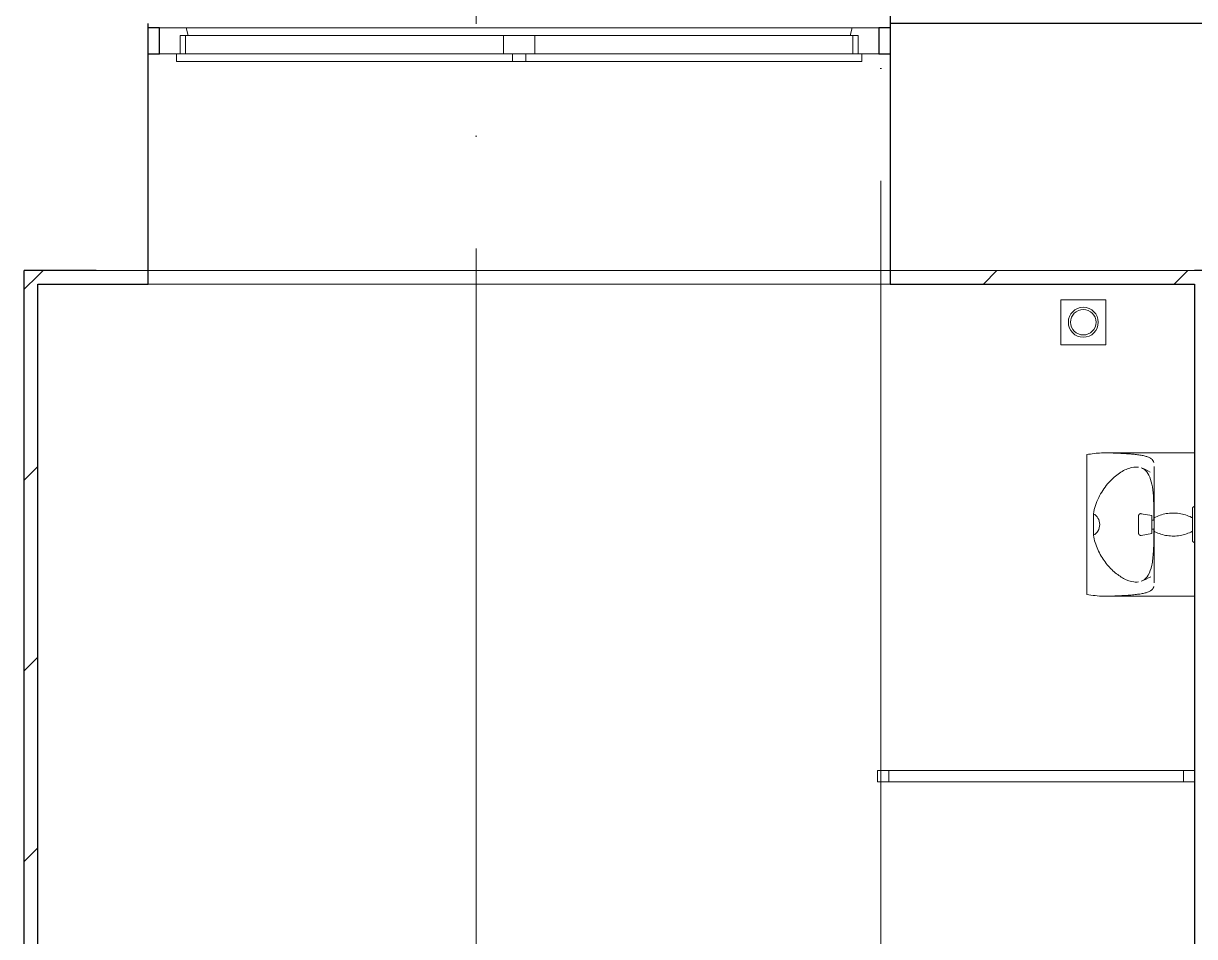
# Model space of a CAD drawing. Header units: millimetres. Extents: x -88595 to 880822, y -1054509 to -148035.
# Drawn here: x 432056 to 434661, y -269534 to -267502 of the extents above; entities that cross this region are included whole.
import ezdxf

# ---------------------------------------------------------------- set-up
doc = ezdxf.new("R2010")
doc.units = ezdxf.units.MM
doc.linetypes.add('ADSK_Линия сетки', pattern=[25, 20, -2.5, 0, -2.5])
for name, color, linetype, lineweight in [('_ Окна', 7, 'Continuous', 30), ('Витраж', 7, 'Continuous', 9), ('Оборудование', 7, 'Continuous', 18), ('Окна', 7, 'Continuous', 9), ('Оси', 7, 'Continuous', 9), ('Сантехника', 7, 'Continuous', 18), ('Стены внутренние', 7, 'Continuous', 18), ('Стены наружные', 7, 'Continuous', 18)]:
    doc.layers.add(name, color=color, linetype=linetype, lineweight=lineweight)

# ---------------------------------------------------------------- blocks, each defined once
blk = doc.blocks.new('3 этаж')
at = {"layer": '_ Окна'}
for p, q in [((444239.3, 658913.9), (444214.3, 658913.9)), ((444239.3, 658855.9), (444239.3, 658913.9)), ((445864.3, 658913.9), (445839.3, 658913.9)), ((445839.3, 658913.9), (445839.3, 658855.9)), ((444214.3, 658855.9), (444239.3, 658855.9)), ((445839.3, 658855.9), (445864.3, 658855.9))]:
    blk.add_line(p, q, dxfattribs=at)
at = {"layer": '_ Окна', "lineweight": 18}
for p, q in [((444298.8, 658913.9), (444239.3, 658913.9)), ((444239.3, 658913.9), (444239.3, 658855.9)), ((444303.3, 658896.9), (444298.8, 658913.9)), ((445779.9, 658913.9), (445775.3, 658896.9)), ((445839.3, 658913.9), (445779.9, 658913.9)), ((445839.3, 658855.9), (445839.3, 658913.9)), ((444285.3, 658855.9), (444285.3, 658896.9)), ((444285.3, 658896.9), (444297.3, 658896.9)), ((445781.3, 658896.9), (445793.3, 658896.9)), ((445793.3, 658896.9), (445793.3, 658855.9)), ((444239.3, 658855.9), (444277.3, 658855.9)), ((445801.3, 658855.9), (445839.3, 658855.9))]:
    blk.add_line(p, q, dxfattribs=at)
at = {"layer": 'Витраж', "extrusion": (0, 0, -1)}
for p, q in [((445836.4, 657261.4), (445836.4, 657236.4)), ((445861.4, 657261.4), (445836.4, 657261.4)), ((445861.4, 657236.4), (445861.4, 657261.4)), ((445836.4, 657236.4), (445861.4, 657236.4))]:
    blk.add_line(p, q, dxfattribs=at)
at = {"layer": 'Витраж'}
for p, q in [((445861.4, 657236.4), (445861.4, 657261.4)), ((445861.4, 657261.4), (446516.4, 657261.4)), ((446516.4, 657261.4), (446516.4, 657236.4)), ((446541.4, 657261.4), (446516.4, 657261.4)), ((446516.4, 657261.4), (446516.4, 657236.4)), ((446516.4, 657236.4), (445861.4, 657236.4)), ((446516.4, 657236.4), (446541.4, 657236.4))]:
    blk.add_line(p, q, dxfattribs=at)
at = {"layer": 'Окна'}
for p, q in [((445779.9, 658913.9), (444298.8, 658913.9)), ((444297.3, 658896.9), (445004.3, 658896.9)), ((444297.3, 658855.9), (444297.3, 658896.9)), ((445004.3, 658896.9), (445074.3, 658896.9)), ((445004.3, 658896.9), (445004.3, 658855.9)), ((445074.3, 658896.9), (445781.3, 658896.9)), ((445074.3, 658855.9), (445074.3, 658896.9)), ((445781.3, 658896.9), (445781.3, 658855.9)), ((444277.3, 658855.9), (445024.3, 658855.9)), ((444277.3, 658838.9), (444277.3, 658855.9)), ((445024.3, 658855.9), (445054.3, 658855.9)), ((445024.3, 658855.9), (445024.3, 658838.9)), ((445054.3, 658855.9), (445801.3, 658855.9)), ((445054.3, 658838.9), (445054.3, 658855.9)), ((445801.3, 658855.9), (445801.3, 658838.9)), ((445024.3, 658838.9), (444277.3, 658838.9)), ((445054.3, 658838.9), (445024.3, 658838.9)), ((445801.3, 658838.9), (445054.3, 658838.9))]:
    blk.add_line(p, q, dxfattribs=at)
at = {"layer": 'Оси', "linetype": 'ADSK_Линия сетки', "ltscale": 100}
for p, q in [((444943.9, 695924.5), (444943.9, 629947.7)), ((445843.9, 661073.9), (445843.9, 631217.7)), ((466011.2, 658373.9), (389071.6, 658373.9))]:
    blk.add_line(p, q, dxfattribs=at)
at = {"layer": 'Сантехника'}
for p, q in [((446243.9, 658308.9), (446243.9, 658208.9)), ((446343.9, 658308.9), (446243.9, 658308.9)), ((446343.9, 658208.9), (446343.9, 658308.9)), ((446243.9, 658208.9), (446343.9, 658208.9)), ((446301.4, 657653.4), (446301.4, 657964.4)), ((446541.4, 657968.3), (446344.2, 657968.3)), ((446451.2, 657918.9), (446451.2, 657817.5)), ((446316.2, 657808.9), (446316.2, 657832.4)), ((446316.2, 657785.3), (446316.2, 657808.9)), ((446446.4, 657828.9), (446422.7, 657833)), ((446446.4, 657808.9), (446446.4, 657828.9)), ((446451.4, 657818.9), (446446.4, 657818.9)), ((446446.4, 657788.9), (446446.4, 657808.9)), ((446451, 657832.7), (446451, 657817.5)), ((446451.4, 657823.9), (446451.4, 657808.9)), ((446451.4, 657808.9), (446451.4, 657793.9)), ((446422.7, 657784.7), (446446.4, 657788.9)), ((446446.4, 657798.9), (446451.4, 657798.9)), ((446451, 657800.2), (446451, 657785)), ((446451.2, 657800.2), (446451.2, 657698.9)), ((446344.2, 657649.4), (446541.4, 657649.4))]:
    blk.add_line(p, q, dxfattribs=at)
at = {"layer": 'Сантехника', "flags": 128}
for points in [[(446442.7, 657925.7), (446437.6, 657928.5), (446432.2, 657931.1), (446426.7, 657933.4), (446422.6, 657934.9)], [(446451.4, 657823.9), (446454.6, 657825.5), (446457.8, 657827), (446461.2, 657828.4), (446464.5, 657829.6), (446468, 657830.7), (446471.4, 657831.7), (446474.9, 657832.5), (446478.5, 657833.2), (446482, 657833.7), (446485.6, 657834.1), (446489.2, 657834.4), (446492.8, 657834.5), (446496.4, 657834.5), (446500, 657834.3), (446503.6, 657834), (446507.2, 657833.5), (446510.7, 657832.9), (446514.2, 657832.2), (446517.7, 657831.3), (446521.2, 657830.3), (446524.6, 657829.1), (446527.9, 657827.8), (446531.2, 657826.4), (446534.5, 657824.8), (446536.4, 657823.9)], [(446536.4, 657843.9), (446536.4, 657844.1), (446536.4, 657844.3), (446536.4, 657844.5), (446536.4, 657844.7), (446536.5, 657844.9), (446536.5, 657845), (446536.6, 657845.2), (446536.6, 657845.4), (446536.7, 657845.6), (446536.8, 657845.8), (446536.8, 657846), (446536.9, 657846.2), (446537, 657846.3), (446537.1, 657846.5), (446537.2, 657846.7), (446537.4, 657846.8), (446537.5, 657847), (446537.6, 657847.2), (446537.7, 657847.3), (446537.9, 657847.4), (446538, 657847.6), (446538.2, 657847.7), (446538.3, 657847.8), (446538.5, 657848), (446538.7, 657848.1), (446538.8, 657848.2), (446539, 657848.3), (446539.2, 657848.4), (446539.4, 657848.4), (446539.6, 657848.5), (446539.7, 657848.6), (446539.9, 657848.7), (446540.1, 657848.7), (446540.3, 657848.7), (446540.5, 657848.8), (446540.7, 657848.8), (446540.9, 657848.8), (446541.1, 657848.9), (446541.3, 657848.9), (446541.4, 657848.9)], [(446536.4, 657825), (446536.4, 657826.3), (446536.4, 657827.5), (446536.4, 657828.6), (446536.4, 657829.8), (446536.4, 657830.9), (446536.4, 657831.9), (446536.4, 657833), (446536.4, 657834), (446536.4, 657834.9), (446536.4, 657835.8), (446536.4, 657836.7), (446536.4, 657837.5), (446536.4, 657838.3), (446536.4, 657839), (446536.4, 657839.7), (446536.4, 657840.4), (446536.4, 657840.9), (446536.4, 657841.5), (446536.4, 657842), (446536.4, 657842.4), (446536.4, 657842.8), (446536.4, 657843.1), (446536.4, 657843.4), (446536.4, 657843.6), (446536.4, 657843.7), (446536.4, 657843.8), (446536.4, 657843.9)], [(446536.4, 657843.9), (446536.4, 657843.8), (446536.4, 657843.7), (446536.4, 657843.6), (446536.4, 657843.4), (446536.4, 657843.2), (446536.4, 657842.9), (446536.4, 657842.5), (446536.4, 657842.1), (446536.4, 657841.6), (446536.4, 657841.1), (446536.4, 657840.5), (446536.4, 657839.9), (446536.4, 657839.2), (446536.4, 657838.5), (446536.4, 657837.7), (446536.4, 657836.9), (446536.4, 657836.1), (446536.4, 657835.2), (446536.4, 657834.2), (446536.4, 657833.2), (446536.4, 657832.2), (446536.4, 657831.2), (446536.4, 657830.1), (446536.4, 657828.9), (446536.4, 657827.8), (446536.4, 657826.6), (446536.4, 657825.4), (446536.4, 657824.1), (446536.4, 657822.8), (446536.4, 657821.5), (446536.4, 657820.2), (446536.4, 657818.9), (446536.4, 657817.5), (446536.4, 657816.2), (446536.4, 657814.8), (446536.4, 657813.4), (446536.4, 657812), (446536.4, 657810.6), (446536.4, 657809.2), (446536.4, 657808.9)], [(446416.8, 657828.1), (446416.8, 657828.3), (446416.8, 657828.5), (446416.9, 657828.7), (446416.9, 657828.9), (446416.9, 657829.1), (446417, 657829.3), (446417, 657829.5), (446417.1, 657829.7), (446417.1, 657829.9), (446417.2, 657830.1), (446417.3, 657830.2), (446417.4, 657830.4), (446417.5, 657830.6), (446417.6, 657830.8), (446417.7, 657830.9), (446417.8, 657831.1), (446417.9, 657831.3), (446418.1, 657831.4), (446418.2, 657831.6), (446418.3, 657831.7), (446418.5, 657831.8), (446418.6, 657832), (446418.8, 657832.1), (446419, 657832.2), (446419.1, 657832.3), (446419.3, 657832.4), (446419.5, 657832.5), (446419.6, 657832.6), (446419.8, 657832.7), (446420, 657832.8), (446420.2, 657832.8), (446420.4, 657832.9), (446420.6, 657833), (446420.8, 657833), (446421, 657833), (446421.2, 657833.1), (446421.4, 657833.1), (446421.6, 657833.1), (446421.8, 657833.1), (446422, 657833.1), (446422.2, 657833.1), (446422.4, 657833.1), (446422.6, 657833.1), (446422.7, 657833)], [(446416.8, 657808.9), (446416.8, 657809.6), (446416.8, 657810.4), (446416.8, 657811.2), (446416.8, 657811.9), (446416.8, 657812.7), (446416.8, 657813.4), (446416.8, 657814.2), (446416.8, 657814.9), (446416.8, 657815.6), (446416.8, 657816.4), (446416.8, 657817.1), (446416.8, 657817.7), (446416.8, 657818.4), (446416.8, 657819.1), (446416.8, 657819.7), (446416.8, 657820.4), (446416.8, 657821), (446416.8, 657821.6), (446416.8, 657822.1), (446416.8, 657822.7), (446416.8, 657823.2), (446416.8, 657823.7), (446416.8, 657824.2), (446416.8, 657824.6), (446416.8, 657825.1), (446416.8, 657825.5), (446416.8, 657825.8), (446416.8, 657826.2), (446416.8, 657826.5), (446416.8, 657826.8), (446416.8, 657827.1), (446416.8, 657827.3), (446416.8, 657827.5), (446416.8, 657827.7), (446416.8, 657827.8), (446416.8, 657827.9), (446416.8, 657828), (446416.8, 657828.1), (446416.8, 657828.1)], [(446416.8, 657828.1), (446416.8, 657828.1), (446416.8, 657828), (446416.8, 657828), (446416.8, 657827.9), (446416.8, 657827.7), (446416.8, 657827.6), (446416.8, 657827.4), (446416.8, 657827.1), (446416.8, 657826.9), (446416.8, 657826.6), (446416.8, 657826.3), (446416.8, 657825.9), (446416.8, 657825.6), (446416.8, 657825.2), (446416.8, 657824.7), (446416.8, 657824.3), (446416.8, 657823.8), (446416.8, 657823.3), (446416.8, 657822.8), (446416.8, 657822.3), (446416.8, 657821.7), (446416.8, 657821.1), (446416.8, 657820.5), (446416.8, 657819.9), (446416.8, 657819.3), (446416.8, 657818.6), (446416.8, 657817.9), (446416.8, 657817.2), (446416.8, 657816.5), (446416.8, 657815.8), (446416.8, 657815.1), (446416.8, 657814.4), (446416.8, 657813.6), (446416.8, 657812.9), (446416.8, 657812.1), (446416.8, 657811.4), (446416.8, 657810.6), (446416.8, 657809.8), (446416.8, 657809.1), (446416.8, 657808.9)], [(446416.8, 657808.9), (446416.8, 657808.1), (446416.8, 657807.3), (446416.8, 657806.6), (446416.8, 657805.8), (446416.8, 657805), (446416.8, 657804.3), (446416.8, 657803.5), (446416.8, 657802.8), (446416.8, 657802.1), (446416.8, 657801.4), (446416.8, 657800.7), (446416.8, 657800), (446416.8, 657799.3), (446416.8, 657798.6), (446416.8, 657798), (446416.8, 657797.4), (446416.8, 657796.8), (446416.8, 657796.2), (446416.8, 657795.6), (446416.8, 657795.1), (446416.8, 657794.5), (446416.8, 657794), (446416.8, 657793.5), (446416.8, 657793.1), (446416.8, 657792.7), (446416.8, 657792.3), (446416.8, 657791.9), (446416.8, 657791.5), (446416.8, 657791.2), (446416.8, 657790.9), (446416.8, 657790.7), (446416.8, 657790.4), (446416.8, 657790.2), (446416.8, 657790), (446416.8, 657789.9), (446416.8, 657789.8), (446416.8, 657789.7), (446416.8, 657789.6), (446416.8, 657789.6)], [(446416.8, 657789.6), (446416.8, 657789.6), (446416.8, 657789.7), (446416.8, 657789.7), (446416.8, 657789.9), (446416.8, 657790), (446416.8, 657790.2), (446416.8, 657790.4), (446416.8, 657790.6), (446416.8, 657790.8), (446416.8, 657791.1), (446416.8, 657791.4), (446416.8, 657791.8), (446416.8, 657792.2), (446416.8, 657792.6), (446416.8, 657793), (446416.8, 657793.4), (446416.8, 657793.9), (446416.8, 657794.4), (446416.8, 657794.9), (446416.8, 657795.4), (446416.8, 657796), (446416.8, 657796.6), (446416.8, 657797.2), (446416.8, 657797.8), (446416.8, 657798.5), (446416.8, 657799.1), (446416.8, 657799.8), (446416.8, 657800.5), (446416.8, 657801.2), (446416.8, 657801.9), (446416.8, 657802.6), (446416.8, 657803.3), (446416.8, 657804.1), (446416.8, 657804.8), (446416.8, 657805.6), (446416.8, 657806.3), (446416.8, 657807.1), (446416.8, 657807.9), (446416.8, 657808.7), (446416.8, 657808.9)], [(446536.4, 657808.9), (446536.4, 657807.5), (446536.4, 657806.1), (446536.4, 657804.7), (446536.4, 657803.3), (446536.4, 657801.9), (446536.4, 657800.5), (446536.4, 657799.2), (446536.4, 657797.9), (446536.4, 657796.5), (446536.4, 657795.2), (446536.4, 657794), (446536.4, 657792.7), (446536.4, 657791.5), (446536.4, 657790.3), (446536.4, 657789.1), (446536.4, 657788), (446536.4, 657786.9), (446536.4, 657785.8), (446536.4, 657784.7), (446536.4, 657783.8), (446536.4, 657782.8), (446536.4, 657781.9), (446536.4, 657781), (446536.4, 657780.2), (446536.4, 657779.4), (446536.4, 657778.7), (446536.4, 657778), (446536.4, 657777.4), (446536.4, 657776.8), (446536.4, 657776.2), (446536.4, 657775.8), (446536.4, 657775.3), (446536.4, 657775), (446536.4, 657774.6), (446536.4, 657774.4), (446536.4, 657774.2), (446536.4, 657774), (446536.4, 657773.9), (446536.4, 657773.9)], [(446422.7, 657784.7), (446422.5, 657784.7), (446422.3, 657784.6), (446422.1, 657784.6), (446421.9, 657784.6), (446421.7, 657784.6), (446421.5, 657784.6), (446421.3, 657784.6), (446421.1, 657784.7), (446420.9, 657784.7), (446420.7, 657784.7), (446420.5, 657784.8), (446420.3, 657784.8), (446420.1, 657784.9), (446419.9, 657785), (446419.8, 657785.1), (446419.6, 657785.1), (446419.4, 657785.2), (446419.2, 657785.3), (446419.1, 657785.4), (446418.9, 657785.6), (446418.7, 657785.7), (446418.6, 657785.8), (446418.4, 657785.9), (446418.3, 657786.1), (446418.1, 657786.2), (446418, 657786.4), (446417.9, 657786.5), (446417.8, 657786.7), (446417.7, 657786.8), (446417.5, 657787), (446417.4, 657787.2), (446417.4, 657787.4), (446417.3, 657787.5), (446417.2, 657787.7), (446417.1, 657787.9), (446417.1, 657788.1), (446417, 657788.3), (446416.9, 657788.5), (446416.9, 657788.7), (446416.9, 657788.9), (446416.9, 657789.1), (446416.8, 657789.3), (446416.8, 657789.5), (446416.8, 657789.6)], [(446536.4, 657793.9), (446533.2, 657792.2), (446529.9, 657790.7), (446526.6, 657789.3), (446523.2, 657788.1), (446519.8, 657787), (446516.3, 657786), (446512.8, 657785.2), (446509.3, 657784.5), (446505.7, 657784), (446502.1, 657783.6), (446498.5, 657783.3), (446494.9, 657783.2), (446491.3, 657783.2), (446487.7, 657783.4), (446484.1, 657783.7), (446480.6, 657784.2), (446477, 657784.8), (446473.5, 657785.5), (446470, 657786.4), (446466.6, 657787.4), (446463.2, 657788.6), (446459.8, 657789.9), (446456.5, 657791.3), (446453.3, 657792.9), (446451.4, 657793.9)], [(446536.4, 657773.9), (446536.4, 657773.9), (446536.4, 657774), (446536.4, 657774.1), (446536.4, 657774.3), (446536.4, 657774.6), (446536.4, 657774.9), (446536.4, 657775.2), (446536.4, 657775.6), (446536.4, 657776.1), (446536.4, 657776.6), (446536.4, 657777.2), (446536.4, 657777.8), (446536.4, 657778.5), (446536.4, 657779.2), (446536.4, 657780), (446536.4, 657780.8), (446536.4, 657781.6), (446536.4, 657782.5), (446536.4, 657783.5), (446536.4, 657784.5), (446536.4, 657785.5), (446536.4, 657786.6), (446536.4, 657787.7), (446536.4, 657788.8), (446536.4, 657789.9), (446536.4, 657791.1), (446536.4, 657792.4), (446536.4, 657793.6)], [(446541.4, 657768.9), (446541.2, 657768.9), (446541, 657768.9), (446540.8, 657768.9), (446540.6, 657768.9), (446540.4, 657769), (446540.2, 657769), (446540, 657769.1), (446539.8, 657769.1), (446539.6, 657769.2), (446539.4, 657769.3), (446539.2, 657769.3), (446539.1, 657769.4), (446538.9, 657769.5), (446538.7, 657769.6), (446538.5, 657769.7), (446538.4, 657769.8), (446538.2, 657770), (446538.1, 657770.1), (446537.9, 657770.2), (446537.8, 657770.4), (446537.6, 657770.5), (446537.5, 657770.7), (446537.4, 657770.8), (446537.3, 657771), (446537.2, 657771.2), (446537.1, 657771.3), (446537, 657771.5), (446536.9, 657771.7), (446536.8, 657771.9), (446536.7, 657772), (446536.6, 657772.2), (446536.6, 657772.4), (446536.5, 657772.6), (446536.5, 657772.8), (446536.4, 657773), (446536.4, 657773.2), (446536.4, 657773.4), (446536.4, 657773.6), (446536.4, 657773.8), (446536.4, 657773.9)], [(446422.6, 657682.8), (446428.2, 657685), (446433.7, 657687.4), (446439, 657690), (446444.2, 657692.8)]]:
    blk.add_lwpolyline(points, dxfattribs=at)
at = {"layer": 'Сантехника'}
for radius, start, end in [(33.3, 0, 180), (28.3, 0, 180), (33.3, 180, 0), (28.3, 180, 0)]:
    blk.add_arc((446293.9, 658258.9), radius, start, end, dxfattribs=at)
for major_axis, start_param, end_param in [((0, 25), 4.712389, 5.943447), ((0, -25), 0.339739, 1.570796)]:
    blk.add_ellipse((446309, 657808.9), major_axis=major_axis, ratio=0.859293, start_param=start_param, end_param=end_param, dxfattribs=at)
for points, knots in [([(446301.4, 657964.4), (446307, 657965.4), (446318.2, 657967.1), (446331.5, 657968.1), (446341.8, 657968.4), (446349.3, 657968.3), (446356.6, 657968.1), (446363.8, 657967.9), (446370.7, 657967.6), (446379.6, 657967.1), (446390.1, 657966.5), (446401.6, 657965.6), (446412.6, 657964.5), (446422.7, 657963.1), (446431.6, 657961.2), (446439, 657958.9), (446443.7, 657956.3), (446446.3, 657954.2), (446447.5, 657952.8), (446448.4, 657951.7), (446449.1, 657950.6), (446449.7, 657949.5), (446450.2, 657948.4), (446450.4, 657947.5), (446450.6, 657947), (446450.6, 657946.8), (446450.7, 657946.6)], [-1, -1, -1, -1, -0.9416667, -0.8833333, -0.8541667, -0.825, -0.7958333, -0.7666667, -0.7375, -0.7083333, -0.65, -0.5916667, -0.5333333, -0.4666667, -0.4, -0.3333333, -0.2666667, -0.2333333, -0.2166667, -0.2, -0.1833333, -0.1666667, -0.15, -0.1416667, -0.1375, -0.1333333, -0.1333333, -0.1333333, -0.1333333]), ([(446451.4, 657938.1), (446451.4, 657938), (446451.4, 657937.7), (446451.4, 657937.1), (446451.4, 657936), (446451.3, 657934.4), (446451.3, 657932.2), (446451.3, 657929.1), (446451.2, 657924.8), (446451.2, 657920.9), (446451.2, 657918.9)], [-0.06666667, -0.06666667, -0.06666667, -0.06666667, -0.06458333, -0.0625, -0.05833333, -0.05, -0.04166667, -0.03333333, -0.01666667, 0, 0, 0, 0]), ([(446316.2, 657832.4), (446317.4, 657838.9), (446320.6, 657851.4), (446327.8, 657869.1), (446337, 657885.2), (446351.2, 657904.2), (446371.4, 657922.8), (446395.8, 657935.6), (446410.1, 657937.3), (446416.3, 657936.5)], [0, 0, 0, 0, 0.0526316, 0.1052632, 0.1578947, 0.2105263, 0.3157895, 0.4210526, 0.5263158, 0.5263158, 0.5263158, 0.5263158]), ([(446425, 657933.9), (446427.7, 657932.7), (446434.5, 657928), (446442.6, 657915.3), (446448, 657893.5), (446450, 657870.2), (446450.7, 657849.3), (446450.9, 657838.4), (446451, 657832.7)], [0.5789474, 0.5789474, 0.5789474, 0.5789474, 0.6315789, 0.7236842, 0.8157895, 0.9078947, 0.9539474, 1, 1, 1, 1]), ([(446416.3, 657681.2), (446413.2, 657680.8), (446403.2, 657680.8), (446384.8, 657687), (446362.2, 657702.6), (446341.8, 657724.5), (446327.9, 657747.8), (446319.9, 657768.7), (446317.2, 657779.6), (446316.2, 657785.3)], [0.4736842, 0.4736842, 0.4736842, 0.4736842, 0.5263158, 0.6315789, 0.7236842, 0.8157895, 0.9078947, 0.9539474, 1, 1, 1, 1]), ([(446451, 657785), (446450.9, 657778.5), (446450.7, 657766.1), (446449.9, 657748.4), (446448.6, 657732.3), (446445.7, 657713.3), (446439.3, 657694.8), (446430.4, 657686.3), (446425, 657683.8)], [0, 0, 0, 0, 0.0526316, 0.1052632, 0.1578947, 0.2105263, 0.3157895, 0.4210526, 0.4210526, 0.4210526, 0.4210526]), ([(446451.2, 657698.9), (446451.2, 657695.8), (446451.2, 657691.5), (446451.3, 657686.6), (446451.3, 657683.3), (446451.4, 657681.1), (446451.4, 657679.9), (446451.4, 657679.6), (446451.4, 657679.5)], [-1, -1, -1, -1, -0.975, -0.9625, -0.95, -0.9375, -0.934375, -0.9328125, -0.9328125, -0.9328125, -0.9328125]), ([(446450.7, 657671.1), (446450.7, 657671.1), (446450.6, 657670.9), (446450.5, 657670.4), (446450.3, 657669.6), (446449.9, 657668.6), (446449.4, 657667.7), (446448.9, 657666.9), (446448.3, 657665.9), (446447.5, 657664.9), (446446.3, 657663.6), (446443.7, 657661.4), (446439, 657658.9), (446431.6, 657656.5), (446422.7, 657654.6), (446412.2, 657653.2), (446400.1, 657652), (446386.7, 657651), (446371.9, 657650.2), (446358.4, 657649.6), (446347.2, 657649.4), (446335.7, 657649.4), (446320.5, 657650.3), (446307.8, 657652.2), (446301.4, 657653.4)], [-0.8666667, -0.8666667, -0.8666667, -0.8666667, -0.865625, -0.8625, -0.85, -0.8375, -0.825, -0.8125, -0.8, -0.7833333, -0.7666667, -0.7333333, -0.6666667, -0.6, -0.5333333, -0.4666667, -0.4, -0.3333333, -0.2666667, -0.2, -0.1666667, -0.1333333, -0.0666667, 0, 0, 0, 0])]:
    blk.add_open_spline(points, degree=3, knots=knots, dxfattribs=at)
at = {"layer": 'Стены внутренние', "lineweight": 30}
for p, q in [((445864.3, 659075.9), (445864.3, 658373.9)), ((444214.3, 658373.9), (444214.3, 658923.9)), ((446983.9, 658923.9), (445864.3, 658923.9)), ((443938.9, 652368.9), (443938.9, 658373.9)), ((444098.9, 658373.9), (444098.9, 658373.9))]:
    blk.add_line(p, q, dxfattribs=at)
at = {"layer": 'Стены внутренние'}
blk.add_line((445864.3, 658373.9), (446541.4, 658373.9), dxfattribs=at)
at = {"layer": 'Стены наружные', "lineweight": 30}
for p, q in [((444098.9, 658373.9), (443938.9, 658373.9)), ((444214.3, 658343.9), (444214.3, 658373.9)), ((445864.3, 658373.9), (445864.3, 658343.9)), ((446571.4, 658373.9), (446541.4, 658373.9)), ((443968.9, 652398.9), (443968.9, 658343.9)), ((443968.9, 658343.9), (444214.3, 658343.9)), ((445864.3, 658343.9), (446541.4, 658343.9)), ((446541.4, 658343.9), (446541.4, 654348.9))]:
    blk.add_line(p, q, dxfattribs=at)
at = {"layer": 'Стены наружные', "linetype": 'Continuous', "lineweight": 9}
for p, q in [((443938.9, 658332.2), (443968.9, 658362.2)), ((443968.9, 658362.2), (443980.6, 658373.9)), ((446071.9, 658343.9), (446101.9, 658373.9)), ((446496.1, 658343.9), (446526.1, 658373.9)), ((443938.9, 657907.9), (443968.9, 657937.9)), ((443938.9, 657483.7), (443968.9, 657513.7)), ((443938.9, 657059.4), (443968.9, 657089.4))]:
    blk.add_line(p, q, dxfattribs=at)
at = {"layer": 'Стены наружные'}
for p, q in [((444214.3, 658373.9), (444098.9, 658373.9)), ((445864.3, 658343.9), (444214.3, 658343.9))]:
    blk.add_line(p, q, dxfattribs=at)

msp = doc.modelspace()

# ---------------------------------------------------------------- block references
at = {"layer": 'Оборудование', "color": 5, "true_color": 0x0000ff}
msp.add_blockref('3 этаж', (-11880.6, -926425.8), dxfattribs=at)

doc.saveas('drawing.dxf')
